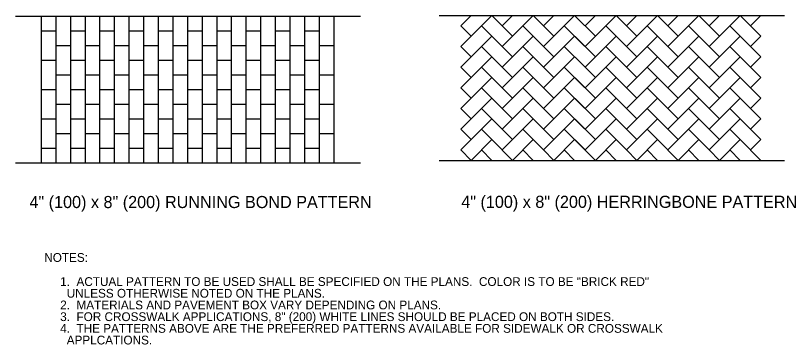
# Model space of a CAD drawing. Extents: x 4.5 to 16.3, y 0.2 to 9.7.
# Drawn here: x 4.48 to 12.37, y 6.32 to 9.7 of the extents above; entities that cross this region are included whole.
import ezdxf

# ---------------------------------------------------------------- set-up
doc = ezdxf.new("R2010")
doc.units = 0
for name, color, linetype in [('SD_P_Dimension Text', 7, 'Continuous'), ('SD_P_Prop Object Lines', 7, 'Continuous'), ('SD_P_Subtitles', 7, 'Continuous')]:
    doc.layers.add(name, color=color, linetype=linetype)

msp = doc.modelspace()

# ---------------------------------------------------------------- linework, layer by layer
at = {"layer": 'SD_P_Prop Object Lines'}
for p, q in [((4.4776, 9.6877), (8.0164, 9.6877)), ((4.7412, 9.6877), (4.7412, 8.1877)), ((4.8912, 9.6877), (4.8912, 8.1877)), ((5.0412, 9.6877), (5.0412, 8.1877)), ((5.1912, 9.6877), (5.1912, 8.1877)), ((5.3412, 9.6877), (5.3412, 8.1877)), ((5.4912, 9.6877), (5.4912, 8.1877)), ((5.6412, 9.6877), (5.6412, 8.1877)), ((5.7912, 9.6877), (5.7912, 8.1877)), ((5.9412, 9.6877), (5.9412, 8.1877)), ((6.0912, 9.6877), (6.0912, 8.1877)), ((6.2412, 9.6877), (6.2412, 8.1877)), ((6.3912, 9.6877), (6.3912, 8.1877)), ((6.5412, 9.6877), (6.5412, 8.1877)), ((6.6912, 9.6877), (6.6912, 8.1877)), ((6.8412, 9.6877), (6.8412, 8.1877)), ((6.9912, 9.6877), (6.9912, 8.1877)), ((7.1412, 9.6877), (7.1412, 8.1877)), ((7.2912, 9.6877), (7.2912, 8.1877)), ((7.4412, 9.6877), (7.4412, 8.1877)), ((7.5912, 9.6877), (7.5912, 8.1877)), ((7.7412, 9.6877), (7.7412, 8.1877)), ((8.8233, 9.697), (12.3621, 9.697)), ((9.0445, 9.5909), (9.1505, 9.697)), ((9.1505, 9.4849), (9.3627, 9.697)), ((9.3627, 9.697), (9.5748, 9.4849)), ((9.4687, 9.5909), (9.5748, 9.697)), ((9.7869, 9.697), (9.6809, 9.5909)), ((9.7869, 9.697), (9.9991, 9.4849)), ((9.893, 9.5909), (9.9991, 9.697)), ((9.9991, 9.4849), (10.2112, 9.697)), ((10.2112, 9.697), (10.4233, 9.4849)), ((10.3173, 9.5909), (10.4233, 9.697)), ((10.6355, 9.697), (10.5294, 9.5909)), ((10.6355, 9.697), (10.8476, 9.4849)), ((10.7415, 9.5909), (10.8476, 9.697)), ((10.8476, 9.4849), (11.0597, 9.697)), ((11.0597, 9.697), (11.2719, 9.4849)), ((11.1658, 9.5909), (11.2719, 9.697)), ((11.484, 9.697), (11.3779, 9.5909)), ((11.484, 9.697), (11.6961, 9.4849)), ((11.59, 9.5909), (11.6961, 9.697)), ((11.6961, 9.4849), (11.9082, 9.697)), ((11.9082, 9.697), (12.1204, 9.4849)), ((12.1204, 9.697), (12.0143, 9.5909)), ((9.0445, 9.3788), (9.2566, 9.5909)), ((9.1505, 9.4849), (9.0445, 9.5909)), ((9.2566, 9.5909), (9.4687, 9.3788)), ((9.4687, 9.3788), (9.6809, 9.5909)), ((9.7869, 9.4849), (9.6809, 9.5909)), ((9.893, 9.3788), (10.1051, 9.5909)), ((9.9991, 9.4849), (9.893, 9.5909)), ((10.1051, 9.5909), (10.3173, 9.3788)), ((10.3173, 9.3788), (10.5294, 9.5909)), ((10.6355, 9.4849), (10.5294, 9.5909)), ((10.7415, 9.3788), (10.9537, 9.5909)), ((10.8476, 9.4849), (10.7415, 9.5909)), ((10.9537, 9.5909), (11.1658, 9.3788)), ((11.1658, 9.3788), (11.3779, 9.5909)), ((11.484, 9.4849), (11.3779, 9.5909)), ((11.59, 9.3788), (11.8022, 9.5909)), ((11.6961, 9.4849), (11.59, 9.5909)), ((11.8022, 9.5909), (12.0143, 9.3788)), ((4.7412, 9.5377), (4.8912, 9.5377)), ((4.8912, 9.5377), (4.8912, 8.1877)), ((5.0412, 9.5377), (5.1912, 9.5377)), ((5.0412, 9.5377), (5.0412, 8.1877)), ((5.1912, 9.5377), (5.1912, 8.1877)), ((5.3412, 9.5377), (5.4912, 9.5377)), ((5.3412, 9.5377), (5.3412, 8.1877)), ((5.4912, 9.5377), (5.4912, 8.1877)), ((5.6412, 9.5377), (5.7912, 9.5377)), ((5.6412, 9.5377), (5.6412, 8.1877)), ((5.7912, 9.5377), (5.7912, 8.1877)), ((5.9412, 9.5377), (6.0912, 9.5377)), ((5.9412, 9.5377), (5.9412, 8.1877)), ((6.0912, 9.5377), (6.0912, 8.1877)), ((6.2412, 9.5377), (6.3912, 9.5377)), ((6.2412, 9.5377), (6.2412, 8.1877)), ((6.3912, 9.5377), (6.3912, 8.1877)), ((6.5412, 9.5377), (6.6912, 9.5377)), ((6.5412, 9.5377), (6.5412, 8.1877)), ((6.6912, 9.5377), (6.6912, 8.1877)), ((6.8412, 9.5377), (6.9912, 9.5377)), ((6.8412, 9.5377), (6.8412, 8.1877)), ((6.9912, 9.5377), (6.9912, 8.1877)), ((7.1412, 9.5377), (7.2912, 9.5377)), ((7.1412, 9.5377), (7.1412, 8.1877)), ((7.2912, 9.5377), (7.2912, 8.1877)), ((7.4412, 9.5377), (7.5912, 9.5377)), ((7.4412, 9.5377), (7.4412, 8.1877)), ((7.5912, 9.5377), (7.5912, 8.1877)), ((9.1505, 9.2727), (9.3627, 9.4849)), ((9.3627, 9.4849), (9.5748, 9.2727)), ((9.5748, 9.2727), (9.7869, 9.4849)), ((9.7869, 9.4849), (9.9991, 9.2727)), ((9.9991, 9.4849), (9.893, 9.3788)), ((9.9991, 9.2727), (10.2112, 9.4849)), ((10.2112, 9.4849), (10.4233, 9.2727)), ((10.4233, 9.2727), (10.6355, 9.4849)), ((10.6355, 9.4849), (10.8476, 9.2727)), ((10.8476, 9.4849), (10.7415, 9.3788)), ((10.8476, 9.2727), (11.0597, 9.4849)), ((11.0597, 9.4849), (11.2719, 9.2727)), ((11.2719, 9.2727), (11.484, 9.4849)), ((11.484, 9.4849), (11.6961, 9.2727)), ((11.6961, 9.4849), (11.59, 9.3788)), ((11.6961, 9.2727), (11.9082, 9.4849)), ((11.9082, 9.4849), (12.1204, 9.2727)), ((12.1204, 9.4849), (12.0143, 9.3788)), ((4.8912, 9.3877), (5.0412, 9.3877)), ((5.1912, 9.3877), (5.3412, 9.3877)), ((5.4912, 9.3877), (5.6412, 9.3877)), ((5.7912, 9.3877), (5.9412, 9.3877)), ((6.0912, 9.3877), (6.2412, 9.3877)), ((6.3912, 9.3877), (6.5412, 9.3877)), ((6.6912, 9.3877), (6.8412, 9.3877)), ((6.9912, 9.3877), (7.1412, 9.3877)), ((7.2912, 9.3877), (7.4412, 9.3877)), ((7.5912, 9.3877), (7.7412, 9.3877)), ((9.0445, 9.1667), (9.2566, 9.3788)), ((9.1505, 9.2727), (9.0445, 9.3788)), ((9.2566, 9.3788), (9.4687, 9.1667)), ((9.5748, 9.2727), (9.4687, 9.3788)), ((9.4687, 9.1667), (9.6809, 9.3788)), ((9.6809, 9.3788), (9.893, 9.1667)), ((9.893, 9.1667), (10.1051, 9.3788)), ((9.9991, 9.2727), (9.893, 9.3788)), ((10.1051, 9.3788), (10.3173, 9.1667)), ((10.4233, 9.2727), (10.3173, 9.3788)), ((10.3173, 9.1667), (10.5294, 9.3788)), ((10.5294, 9.3788), (10.7415, 9.1667)), ((10.7415, 9.1667), (10.9537, 9.3788)), ((10.8476, 9.2727), (10.7415, 9.3788)), ((10.9537, 9.3788), (11.1658, 9.1667)), ((11.2719, 9.2727), (11.1658, 9.3788)), ((11.1658, 9.1667), (11.3779, 9.3788)), ((11.3779, 9.3788), (11.59, 9.1667)), ((11.59, 9.1667), (11.8022, 9.3788)), ((11.6961, 9.2727), (11.59, 9.3788)), ((11.8022, 9.3788), (12.0143, 9.1667)), ((12.1204, 9.2727), (12.0143, 9.3788)), ((9.1505, 9.0606), (9.3627, 9.2727)), ((9.5748, 9.0606), (9.7869, 9.2727)), ((9.7869, 9.2727), (9.9991, 9.0606)), ((9.893, 9.1667), (9.9991, 9.2727)), ((9.9991, 9.0606), (10.2112, 9.2727)), ((10.4233, 9.0606), (10.6355, 9.2727)), ((10.6355, 9.2727), (10.8476, 9.0606)), ((10.7415, 9.1667), (10.8476, 9.2727)), ((10.8476, 9.0606), (11.0597, 9.2727)), ((11.2719, 9.0606), (11.484, 9.2727)), ((11.484, 9.2727), (11.6961, 9.0606)), ((11.59, 9.1667), (11.6961, 9.2727)), ((11.6961, 9.0606), (11.9082, 9.2727)), ((12.1204, 9.2727), (12.0143, 9.1667)), ((4.7412, 9.2377), (4.8912, 9.2377)), ((5.0412, 9.2377), (5.1912, 9.2377)), ((5.3412, 9.2377), (5.4912, 9.2377)), ((5.6412, 9.2377), (5.7912, 9.2377)), ((5.9412, 9.2377), (6.0912, 9.2377)), ((6.2412, 9.2377), (6.3912, 9.2377)), ((6.5412, 9.2377), (6.6912, 9.2377)), ((6.8412, 9.2377), (6.9912, 9.2377)), ((7.1412, 9.2377), (7.2912, 9.2377)), ((7.4412, 9.2377), (7.5912, 9.2377)), ((9.0445, 8.9545), (9.2566, 9.1667)), ((9.1505, 9.0606), (9.0445, 9.1667)), ((9.2566, 9.1667), (9.4687, 8.9545)), ((9.5748, 9.0606), (9.4687, 9.1667)), ((9.4687, 8.9545), (9.6809, 9.1667)), ((9.6809, 9.1667), (9.893, 8.9545)), ((9.893, 8.9545), (10.1051, 9.1667)), ((9.9991, 9.0606), (9.893, 9.1667)), ((10.1051, 9.1667), (10.3173, 8.9545)), ((10.4233, 9.0606), (10.3173, 9.1667)), ((10.3173, 8.9545), (10.5294, 9.1667)), ((10.5294, 9.1667), (10.7415, 8.9545)), ((10.7415, 8.9545), (10.9537, 9.1667)), ((10.8476, 9.0606), (10.7415, 9.1667)), ((10.9537, 9.1667), (11.1658, 8.9545)), ((11.2719, 9.0606), (11.1658, 9.1667)), ((11.1658, 8.9545), (11.3779, 9.1667)), ((11.3779, 9.1667), (11.59, 8.9545)), ((11.6961, 9.0606), (11.59, 9.1667)), ((11.59, 8.9545), (11.8022, 9.1667)), ((11.8022, 9.1667), (12.0143, 8.9545)), ((12.1204, 9.0606), (12.0143, 9.1667)), ((4.8912, 9.0877), (5.0412, 9.0877)), ((5.1912, 9.0877), (5.3412, 9.0877)), ((5.4912, 9.0877), (5.6412, 9.0877)), ((5.7912, 9.0877), (5.9412, 9.0877)), ((6.0912, 9.0877), (6.2412, 9.0877)), ((6.3912, 9.0877), (6.5412, 9.0877)), ((6.6912, 9.0877), (6.8412, 9.0877)), ((6.9912, 9.0877), (7.1412, 9.0877)), ((7.2912, 9.0877), (7.4412, 9.0877)), ((7.5912, 9.0877), (7.7412, 9.0877)), ((9.1505, 8.8485), (9.3627, 9.0606)), ((9.3627, 9.0606), (9.5748, 8.8485)), ((9.5748, 8.8485), (9.7869, 9.0606)), ((9.7869, 9.0606), (9.9991, 8.8485)), ((9.893, 8.9545), (9.9991, 9.0606)), ((9.9991, 8.8485), (10.2112, 9.0606)), ((10.2112, 9.0606), (10.4233, 8.8485)), ((10.4233, 8.8485), (10.6355, 9.0606)), ((10.6355, 9.0606), (10.8476, 8.8485)), ((10.7415, 8.9545), (10.8476, 9.0606)), ((10.8476, 8.8485), (11.0597, 9.0606)), ((11.0597, 9.0606), (11.2719, 8.8485)), ((11.2719, 8.8485), (11.484, 9.0606)), ((11.484, 9.0606), (11.6961, 8.8485)), ((11.59, 8.9545), (11.6961, 9.0606)), ((11.6961, 8.8485), (11.9082, 9.0606)), ((11.9082, 9.0606), (12.1204, 8.8485)), ((12.1204, 9.0606), (12.0143, 8.9545)), ((4.7412, 8.9377), (4.8912, 8.9377)), ((5.0412, 8.9377), (5.1912, 8.9377)), ((5.3412, 8.9377), (5.4912, 8.9377)), ((5.6412, 8.9377), (5.7912, 8.9377)), ((5.9412, 8.9377), (6.0912, 8.9377)), ((6.2412, 8.9377), (6.3912, 8.9377)), ((6.5412, 8.9377), (6.6912, 8.9377)), ((6.8412, 8.9377), (6.9912, 8.9377)), ((7.1412, 8.9377), (7.2912, 8.9377)), ((7.4412, 8.9377), (7.5912, 8.9377)), ((9.0445, 8.7424), (9.2566, 8.9545)), ((9.1505, 8.8485), (9.0445, 8.9545)), ((9.2566, 8.9545), (9.4687, 8.7424)), ((9.4687, 8.7424), (9.6809, 8.9545)), ((9.6809, 8.9545), (9.893, 8.7424)), ((9.893, 8.7424), (10.1051, 8.9545)), ((9.9991, 8.8485), (9.893, 8.9545)), ((10.1051, 8.9545), (10.3173, 8.7424)), ((10.3173, 8.7424), (10.5294, 8.9545)), ((10.5294, 8.9545), (10.7415, 8.7424)), ((10.7415, 8.7424), (10.9537, 8.9545)), ((10.8476, 8.8485), (10.7415, 8.9545)), ((10.9537, 8.9545), (11.1658, 8.7424)), ((11.1658, 8.7424), (11.3779, 8.9545)), ((11.3779, 8.9545), (11.59, 8.7424)), ((11.59, 8.7424), (11.8022, 8.9545)), ((11.6961, 8.8485), (11.59, 8.9545)), ((11.8022, 8.9545), (12.0143, 8.7424)), ((9.1505, 8.6363), (9.3627, 8.8485)), ((9.3627, 8.8485), (9.5748, 8.6363)), ((9.5748, 8.6363), (9.7869, 8.8485)), ((9.7869, 8.8485), (9.9991, 8.6363)), ((9.9991, 8.8485), (9.893, 8.7424)), ((9.9991, 8.6363), (10.2112, 8.8485)), ((10.2112, 8.8485), (10.4233, 8.6363)), ((10.4233, 8.6363), (10.6355, 8.8485)), ((10.6355, 8.8485), (10.8476, 8.6363)), ((10.8476, 8.8485), (10.7415, 8.7424)), ((10.8476, 8.6363), (11.0597, 8.8485)), ((11.0597, 8.8485), (11.2719, 8.6363)), ((11.2719, 8.6363), (11.484, 8.8485)), ((11.484, 8.8485), (11.6961, 8.6363)), ((11.6961, 8.8485), (11.59, 8.7424)), ((11.6961, 8.6363), (11.9082, 8.8485)), ((11.9082, 8.8485), (12.1204, 8.6363)), ((12.1204, 8.8485), (12.0143, 8.7424)), ((4.8912, 8.7877), (5.0412, 8.7877)), ((5.1912, 8.7877), (5.3412, 8.7877)), ((5.4912, 8.7877), (5.6412, 8.7877)), ((5.7912, 8.7877), (5.9412, 8.7877)), ((6.0912, 8.7877), (6.2412, 8.7877)), ((6.3912, 8.7877), (6.5412, 8.7877)), ((6.6912, 8.7877), (6.8412, 8.7877)), ((6.9912, 8.7877), (7.1412, 8.7877)), ((7.2912, 8.7877), (7.4412, 8.7877)), ((7.5912, 8.7877), (7.7412, 8.7877)), ((9.0445, 8.5303), (9.2566, 8.7424)), ((9.1505, 8.6363), (9.0445, 8.7424)), ((9.2566, 8.7424), (9.4687, 8.5303)), ((9.4687, 8.5303), (9.6809, 8.7424)), ((9.6809, 8.7424), (9.893, 8.5303)), ((9.893, 8.5303), (10.1051, 8.7424)), ((9.9991, 8.6363), (9.893, 8.7424)), ((10.1051, 8.7424), (10.3173, 8.5303)), ((10.3173, 8.5303), (10.5294, 8.7424)), ((10.5294, 8.7424), (10.7415, 8.5303)), ((10.7415, 8.5303), (10.9537, 8.7424)), ((10.8476, 8.6363), (10.7415, 8.7424)), ((10.9537, 8.7424), (11.1658, 8.5303)), ((11.1658, 8.5303), (11.3779, 8.7424)), ((11.3779, 8.7424), (11.59, 8.5303)), ((11.59, 8.5303), (11.8022, 8.7424)), ((11.6961, 8.6363), (11.59, 8.7424)), ((11.8022, 8.7424), (12.0143, 8.5303)), ((4.7412, 8.6377), (4.8912, 8.6377)), ((5.0412, 8.6377), (5.1912, 8.6377)), ((5.3412, 8.6377), (5.4912, 8.6377)), ((5.6412, 8.6377), (5.7912, 8.6377)), ((5.9412, 8.6377), (6.0912, 8.6377)), ((6.2412, 8.6377), (6.3912, 8.6377)), ((6.5412, 8.6377), (6.6912, 8.6377)), ((6.8412, 8.6377), (6.9912, 8.6377)), ((7.1412, 8.6377), (7.2912, 8.6377)), ((7.4412, 8.6377), (7.5912, 8.6377)), ((9.1505, 8.4242), (9.3627, 8.6363)), ((9.3627, 8.6363), (9.5748, 8.4242)), ((9.5748, 8.4242), (9.7869, 8.6363)), ((9.7869, 8.6363), (9.9991, 8.4242)), ((9.9991, 8.6363), (9.893, 8.5303)), ((9.9991, 8.4242), (10.2112, 8.6363)), ((10.2112, 8.6363), (10.4233, 8.4242)), ((10.4233, 8.4242), (10.6355, 8.6363)), ((10.6355, 8.6363), (10.8476, 8.4242)), ((10.8476, 8.6363), (10.7415, 8.5303)), ((10.8476, 8.4242), (11.0597, 8.6363)), ((11.0597, 8.6363), (11.2719, 8.4242)), ((11.2719, 8.4242), (11.484, 8.6363)), ((11.484, 8.6363), (11.6961, 8.4242)), ((11.6961, 8.6363), (11.59, 8.5303)), ((11.6961, 8.4242), (11.9082, 8.6363)), ((11.9082, 8.6363), (12.1204, 8.4242)), ((12.1204, 8.6363), (12.0143, 8.5303)), ((9.0445, 8.3181), (9.2566, 8.5303)), ((9.1505, 8.4242), (9.0445, 8.5303)), ((9.2566, 8.5303), (9.4687, 8.3181)), ((9.4687, 8.3181), (9.6809, 8.5303)), ((9.6809, 8.5303), (9.893, 8.3181)), ((9.893, 8.3181), (10.1051, 8.5303)), ((9.9991, 8.4242), (9.893, 8.5303)), ((10.1051, 8.5303), (10.3173, 8.3181)), ((10.3173, 8.3181), (10.5294, 8.5303)), ((10.5294, 8.5303), (10.7415, 8.3181)), ((10.7415, 8.3181), (10.9537, 8.5303)), ((10.8476, 8.4242), (10.7415, 8.5303)), ((10.9537, 8.5303), (11.1658, 8.3181)), ((11.1658, 8.3181), (11.3779, 8.5303)), ((11.3779, 8.5303), (11.59, 8.3181)), ((11.59, 8.3181), (11.8022, 8.5303)), ((11.6961, 8.4242), (11.59, 8.5303)), ((11.8022, 8.5303), (12.0143, 8.3181)), ((4.8912, 8.4877), (5.0412, 8.4877)), ((5.1912, 8.4877), (5.3412, 8.4877)), ((5.4912, 8.4877), (5.6412, 8.4877)), ((5.7912, 8.4877), (5.9412, 8.4877)), ((6.0912, 8.4877), (6.2412, 8.4877)), ((6.3912, 8.4877), (6.5412, 8.4877)), ((6.6912, 8.4877), (6.8412, 8.4877)), ((6.9912, 8.4877), (7.1412, 8.4877)), ((7.2912, 8.4877), (7.4412, 8.4877)), ((7.5912, 8.4877), (7.7412, 8.4877)), ((9.1505, 8.2121), (9.3627, 8.4242)), ((9.3627, 8.4242), (9.5748, 8.2121)), ((9.5748, 8.2121), (9.7869, 8.4242)), ((9.9991, 8.4242), (9.893, 8.3181)), ((9.9991, 8.2121), (10.2112, 8.4242)), ((10.2112, 8.4242), (10.4233, 8.2121)), ((10.4233, 8.2121), (10.6355, 8.4242)), ((10.8476, 8.4242), (10.7415, 8.3181)), ((10.8476, 8.2121), (11.0597, 8.4242)), ((11.0597, 8.4242), (11.2719, 8.2121)), ((11.2719, 8.2121), (11.484, 8.4242)), ((11.6961, 8.4242), (11.59, 8.3181)), ((11.6961, 8.2121), (11.9082, 8.4242)), ((11.9082, 8.4242), (12.1204, 8.2121)), ((12.1204, 8.4242), (12.0143, 8.3181)), ((4.7412, 8.3377), (4.8912, 8.3377)), ((5.0412, 8.3377), (5.1912, 8.3377)), ((5.3412, 8.3377), (5.4912, 8.3377)), ((5.6412, 8.3377), (5.7912, 8.3377)), ((5.9412, 8.3377), (6.0912, 8.3377)), ((6.2412, 8.3377), (6.3912, 8.3377)), ((6.5412, 8.3377), (6.6912, 8.3377)), ((6.8412, 8.3377), (6.9912, 8.3377)), ((7.1412, 8.3377), (7.2912, 8.3377)), ((7.4412, 8.3377), (7.5912, 8.3377)), ((9.1505, 8.2121), (9.0445, 8.3181)), ((9.2566, 8.3181), (9.3627, 8.2121)), ((9.6809, 8.3181), (9.7869, 8.2121)), ((9.9991, 8.2121), (9.893, 8.3181)), ((10.1051, 8.3181), (10.2112, 8.2121)), ((10.5294, 8.3181), (10.6355, 8.2121)), ((10.8476, 8.2121), (10.7415, 8.3181)), ((10.9537, 8.3181), (11.0597, 8.2121)), ((11.3779, 8.3181), (11.484, 8.2121)), ((11.6961, 8.2121), (11.59, 8.3181)), ((11.8022, 8.3181), (11.9082, 8.2121)), ((8.8233, 8.2121), (12.3621, 8.2121)), ((4.4776, 8.1877), (8.0164, 8.1877)), ((4.8912, 8.1877), (5.0412, 8.1877)), ((5.1912, 8.1877), (5.3412, 8.1877)), ((5.4912, 8.1877), (5.6412, 8.1877)), ((5.7912, 8.1877), (5.9412, 8.1877)), ((6.0912, 8.1877), (6.2412, 8.1877)), ((6.3912, 8.1877), (6.5412, 8.1877)), ((6.6912, 8.1877), (6.8412, 8.1877)), ((6.9912, 8.1877), (7.1412, 8.1877)), ((7.2912, 8.1877), (7.4412, 8.1877)), ((7.5912, 8.1877), (7.7412, 8.1877))]:
    msp.add_line(p, q, dxfattribs=at)

# ---------------------------------------------------------------- texts
at = {"layer": 'SD_P_Dimension Text'}
for s, height, p in [('NOTES:', 0.09, (4.7736, 7.1718)), ('1.  ACTUAL PATTERN TO BE USED SHALL BE SPECIFIED ON THE PLANS.  COLOR IS TO BE "BRICK RED"', 0.089998, (4.9367, 6.9249)), ('  UNLESS OTHERWISE NOTED ON THE PLANS.', 0.089998, (4.9367, 6.805)), ('2.  MATERIALS AND PAVEMENT BOX VARY DEPENDING ON PLANS.', 0.089998, (4.9367, 6.6852)), ('3.  FOR CROSSWALK APPLICATIONS, 8" (200) WHITE LINES SHOULD BE PLACED ON BOTH SIDES.', 0.089998, (4.9367, 6.5653)), ('4.  THE PATTERNS ABOVE ARE THE PREFERRED PATTERNS AVAILABLE FOR SIDEWALK OR CROSSWALK', 0.089998, (4.9367, 6.4455)), ('  APPLCATIONS.', 0.089998, (4.9367, 6.3256))]:
    msp.add_text(s, height=height, dxfattribs=at).set_placement(p)
at = {"layer": 'SD_P_Subtitles'}
for s, p in [('4" (100) x 8" (200) RUNNING BOND PATTERN', (4.6217, 7.7231)), ('4" (100) x 8" (200) HERRINGBONE PATTERN', (9.0485, 7.7251))]:
    msp.add_text(s, height=0.124002, dxfattribs=at).set_placement(p)

doc.saveas('drawing.dxf')
